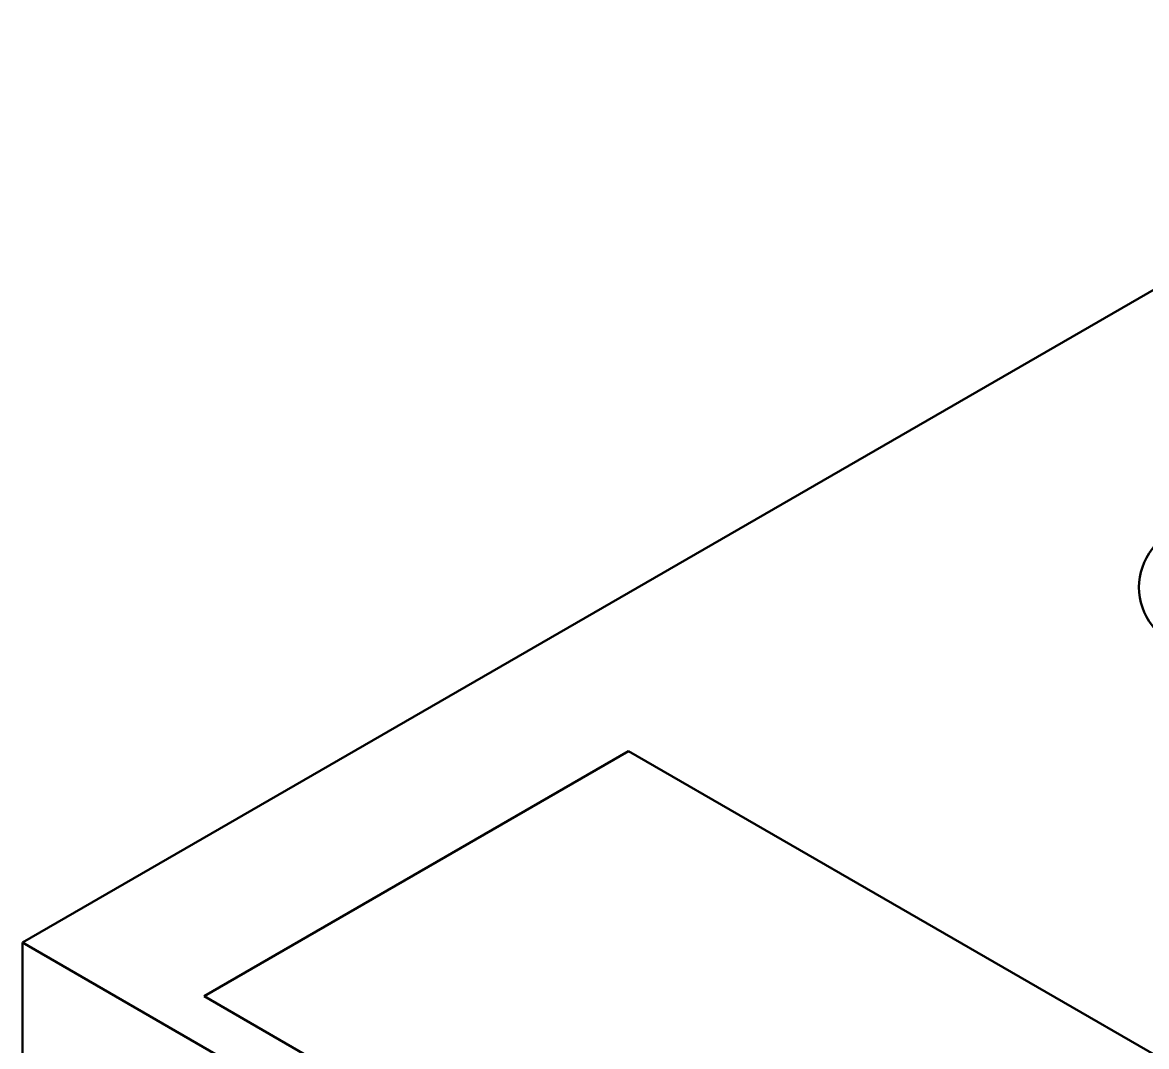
# Model space of a CAD drawing. Header units: millimetres. Extents: x 3118 to 4801, y 919 to 1849.
# Drawn here: x 3911.98 to 3929.93, y 1659.96 to 1676.32 of the extents above; entities that cross this region are included whole.
import ezdxf

# ---------------------------------------------------------------- set-up
doc = ezdxf.new("R2010")
doc.units = ezdxf.units.MM
doc.header["$LTSCALE"] = 1.8
doc.layers.add('외형선(ISO)', color=7, linetype='Continuous', lineweight=50)

msp = doc.modelspace()

# ---------------------------------------------------------------- linework, layer by layer
at = {"layer": '외형선(ISO)'}
for p, q in [((3911.978, 1661.618), (3937.434, 1676.315)), ((3921.655, 1664.674), (3914.877, 1660.761)), ((3983.456, 1628.993), (3921.655, 1664.674)), ((3911.978, 1661.618), (3978.163, 1623.406)), ((3911.978, 1657.25), (3911.978, 1661.618)), ((3914.877, 1660.761), (3976.678, 1625.08)), ((3976.678, 1625.08), (3914.877, 1660.761)), ((3914.877, 1660.761), (3914.877, 1660.761))]:
    msp.add_line(p, q, dxfattribs=at)
msp.add_ellipse((3932.555, 1667.293), major_axis=(2.75, 0), ratio=0.57735, dxfattribs=at)

doc.saveas('drawing.dxf')
